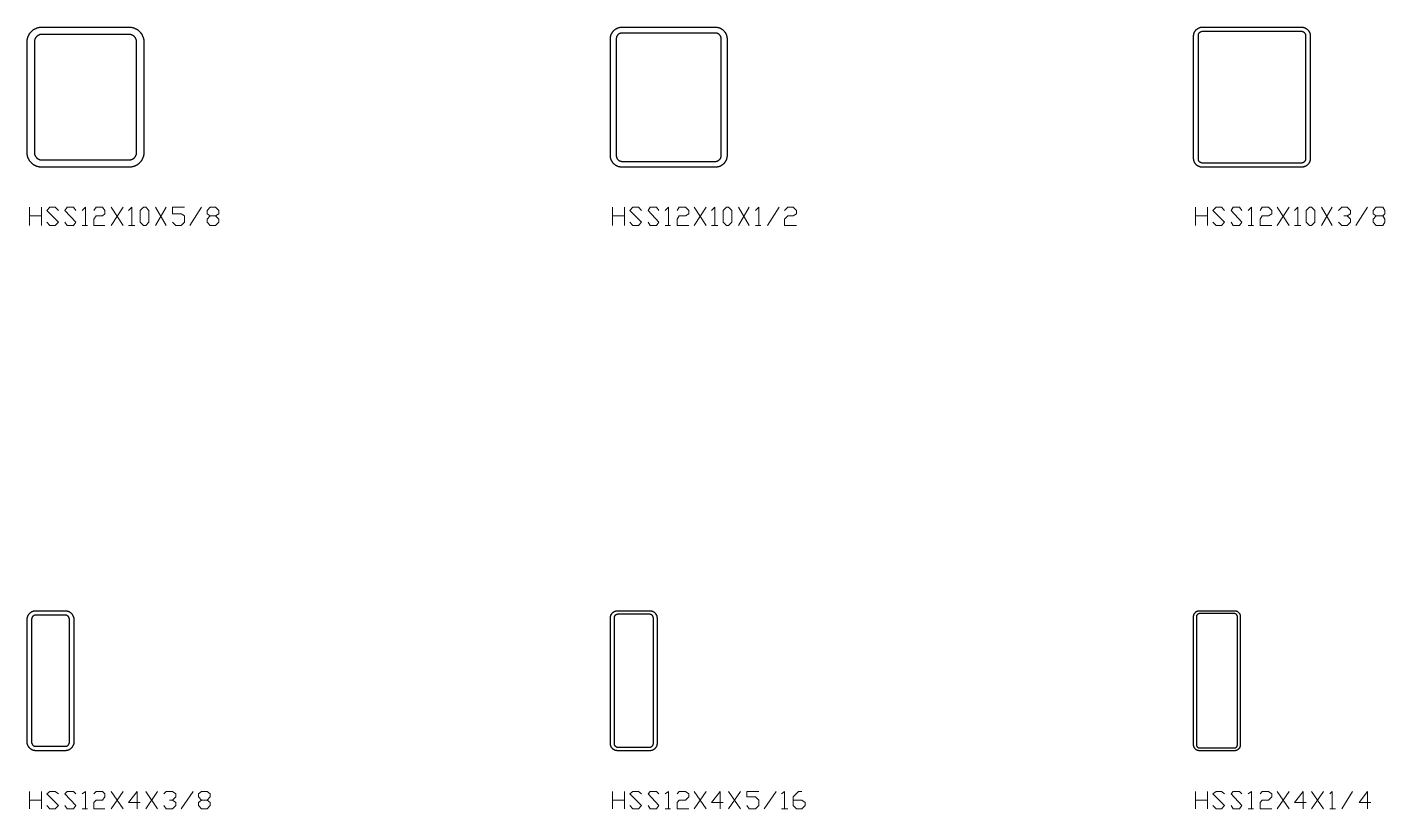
# Model space of a CAD drawing. Header units: inches. Extents: x 0 to 975, y -1305 to 34.
# Drawn here: x 0 to 116.4, y -605 to -538 of the extents above; entities that cross this region are included whole.
import ezdxf

# ---------------------------------------------------------------- set-up
doc = ezdxf.new("R2010")
doc.units = ezdxf.units.IN
doc.header["$MEASUREMENT"] = 0
doc.layers.add('AISC_STEEL', color=7, linetype='Continuous')

msp = doc.modelspace()

# ---------------------------------------------------------------- linework, layer by layer
at = {"color": 3, "lineweight": 0}
for p, q in [((0.2, -554.99), (0.2, -553.43)), ((1.22, -553.43), (1.22, -554.99)), ((7.21, -553.43), (8.22, -554.99)), ((7.21, -554.99), (8.22, -553.43)), ((10.99, -553.43), (11.91, -554.99)), ((10.99, -554.99), (11.91, -553.43)), ((13.94, -554.99), (14.96, -553.43)), ((50.18, -554.99), (50.18, -553.43)), ((51.2, -553.43), (51.2, -554.99)), ((57.19, -553.43), (58.2, -554.99)), ((57.19, -554.99), (58.2, -553.43)), ((60.97, -553.43), (61.89, -554.99)), ((60.97, -554.99), (61.89, -553.43)), ((63.46, -554.99), (64.48, -553.43)), ((100.16, -554.99), (100.16, -553.43)), ((101.18, -553.43), (101.18, -554.99)), ((107.17, -553.43), (108.19, -554.99)), ((107.17, -554.99), (108.19, -553.43)), ((110.95, -553.43), (111.88, -554.99)), ((110.95, -554.99), (111.88, -553.43)), ((113.9, -554.99), (114.92, -553.43)), ((0.2, -554.16), (1.22, -554.16)), ((4.72, -554.99), (5.18, -554.99)), ((8.68, -554.99), (9.24, -554.99)), ((9.98, -554.99), (9.98, -554.99)), ((50.18, -554.16), (51.2, -554.16)), ((54.7, -554.99), (55.16, -554.99)), ((58.67, -554.99), (59.22, -554.99)), ((59.96, -554.99), (59.96, -554.99)), ((62.45, -554.99), (62.91, -554.99)), ((100.16, -554.16), (101.18, -554.16)), ((104.68, -554.99), (105.14, -554.99)), ((108.65, -554.99), (109.2, -554.99)), ((109.94, -554.99), (109.94, -554.99)), ((0.2, -604.98), (0.2, -603.5)), ((1.22, -603.5), (1.22, -604.98)), ((7.21, -603.5), (8.22, -604.98)), ((7.21, -604.98), (8.22, -603.5)), ((10.16, -603.5), (11.17, -604.98)), ((10.16, -604.98), (11.17, -603.5)), ((13.2, -604.98), (14.22, -603.5)), ((50.18, -604.98), (50.18, -603.5)), ((51.2, -603.5), (51.2, -604.98)), ((57.19, -603.5), (58.2, -604.98)), ((57.19, -604.98), (58.2, -603.5)), ((60.14, -603.5), (61.16, -604.98)), ((60.14, -604.98), (61.16, -603.5)), ((63.18, -604.98), (64.2, -603.5)), ((100.16, -604.98), (100.16, -603.5)), ((101.18, -603.5), (101.18, -604.98)), ((107.17, -603.5), (108.19, -604.98)), ((107.17, -604.98), (108.19, -603.5)), ((110.12, -603.5), (111.14, -604.98)), ((110.12, -604.98), (111.14, -603.5)), ((112.7, -604.98), (113.63, -603.5)), ((0.2, -604.24), (1.22, -604.24)), ((4.72, -604.98), (5.18, -604.98)), ((50.18, -604.24), (51.2, -604.24)), ((54.7, -604.98), (55.16, -604.98)), ((64.66, -604.98), (65.21, -604.98)), ((100.16, -604.24), (101.18, -604.24)), ((104.68, -604.98), (105.14, -604.98)), ((111.69, -604.98), (112.15, -604.98))]:
    msp.add_line(p, q, dxfattribs=at)
for points in [[(1.68, -554.72), (1.95, -554.99), (2.41, -554.99), (2.69, -554.72), (1.68, -553.7), (1.95, -553.43), (2.41, -553.43), (2.69, -553.7)], [(3.24, -554.72), (3.43, -554.99), (3.98, -554.99), (4.17, -554.72), (3.24, -553.7), (3.43, -553.43), (3.98, -553.43), (4.17, -553.7)], [(4.72, -553.7), (5, -553.43), (5, -554.99)], [(5.73, -553.7), (5.92, -553.43), (6.47, -553.43), (6.66, -553.7), (6.66, -553.98), (6.47, -554.16), (5.92, -554.16), (5.73, -554.44), (5.73, -554.99), (6.66, -554.99)], [(8.68, -553.7), (8.96, -553.43), (8.96, -554.99)], [(12.47, -554.72), (12.74, -554.99), (13.2, -554.99), (13.48, -554.72), (13.48, -554.16), (13.2, -553.98), (12.47, -553.98), (12.47, -553.43), (13.48, -553.43)], [(16.15, -554.16), (16.43, -554.44), (16.43, -554.72), (16.15, -554.99), (15.69, -554.99), (15.42, -554.72), (15.42, -554.44), (15.69, -554.16), (16.15, -554.16), (16.43, -553.98), (16.43, -553.7), (16.15, -553.43), (15.69, -553.43), (15.42, -553.7), (15.42, -553.98), (15.69, -554.16)], [(51.66, -554.72), (51.93, -554.99), (52.4, -554.99), (52.67, -554.72), (51.66, -553.7), (51.93, -553.43), (52.4, -553.43), (52.67, -553.7)], [(53.23, -554.72), (53.41, -554.99), (53.96, -554.99), (54.15, -554.72), (53.23, -553.7), (53.41, -553.43), (53.96, -553.43), (54.15, -553.7)], [(54.7, -553.7), (54.98, -553.43), (54.98, -554.99)], [(55.72, -553.7), (55.9, -553.43), (56.45, -553.43), (56.73, -553.7), (56.73, -553.98), (56.45, -554.16), (55.9, -554.16), (55.72, -554.44), (55.72, -554.99), (56.73, -554.99)], [(58.67, -553.7), (58.94, -553.43), (58.94, -554.99)], [(62.45, -553.7), (62.72, -553.43), (62.72, -554.99)], [(64.94, -553.7), (65.21, -553.43), (65.67, -553.43), (65.95, -553.7), (65.95, -553.98), (65.67, -554.16), (65.21, -554.16), (64.94, -554.44), (64.94, -554.99), (65.95, -554.99)], [(101.64, -554.72), (101.92, -554.99), (102.38, -554.99), (102.65, -554.72), (101.64, -553.7), (101.92, -553.43), (102.38, -553.43), (102.65, -553.7)], [(103.21, -554.72), (103.39, -554.99), (103.94, -554.99), (104.13, -554.72), (103.21, -553.7), (103.39, -553.43), (103.94, -553.43), (104.13, -553.7)], [(104.68, -553.7), (104.96, -553.43), (104.96, -554.99)], [(105.7, -553.7), (105.88, -553.43), (106.43, -553.43), (106.71, -553.7), (106.71, -553.98), (106.43, -554.16), (105.88, -554.16), (105.7, -554.44), (105.7, -554.99), (106.71, -554.99)], [(108.65, -553.7), (108.92, -553.43), (108.92, -554.99)], [(112.43, -553.7), (112.7, -553.43), (113.17, -553.43), (113.44, -553.7), (113.44, -553.98), (113.17, -554.16), (112.89, -554.16)], [(116.21, -554.16), (116.39, -554.44), (116.39, -554.72), (116.21, -554.99), (115.66, -554.99), (115.38, -554.72), (115.38, -554.44), (115.66, -554.16), (116.21, -554.16), (116.39, -553.98), (116.39, -553.7), (116.21, -553.43), (115.66, -553.43), (115.38, -553.7), (115.38, -553.98), (115.66, -554.16)], [(113.17, -554.16), (113.44, -554.44), (113.44, -554.72), (113.17, -554.99), (112.7, -554.99), (112.43, -554.72)], [(1.68, -604.7), (1.95, -604.98), (2.41, -604.98), (2.69, -604.7), (1.68, -603.69), (1.95, -603.5), (2.41, -603.5), (2.69, -603.69)], [(3.24, -604.7), (3.43, -604.98), (3.98, -604.98), (4.17, -604.7), (3.24, -603.69), (3.43, -603.5), (3.98, -603.5), (4.17, -603.69)], [(4.72, -603.69), (5, -603.5), (5, -604.98)], [(5.73, -603.69), (5.92, -603.5), (6.47, -603.5), (6.66, -603.69), (6.66, -603.96), (6.47, -604.24), (5.92, -604.24), (5.73, -604.42), (5.73, -604.98), (6.66, -604.98)], [(9.7, -604.42), (8.68, -604.42), (9.42, -603.5), (9.42, -604.98)], [(11.73, -603.69), (11.91, -603.5), (12.47, -603.5), (12.74, -603.69), (12.74, -603.96), (12.47, -604.24), (12.19, -604.24)], [(15.42, -604.24), (15.69, -604.42), (15.69, -604.7), (15.42, -604.98), (14.96, -604.98), (14.68, -604.7), (14.68, -604.42), (14.96, -604.24), (15.42, -604.24), (15.69, -603.96), (15.69, -603.69), (15.42, -603.5), (14.96, -603.5), (14.68, -603.69), (14.68, -603.96), (14.96, -604.24)], [(51.66, -604.7), (51.93, -604.98), (52.4, -604.98), (52.67, -604.7), (51.66, -603.69), (51.93, -603.5), (52.4, -603.5), (52.67, -603.69)], [(53.23, -604.7), (53.41, -604.98), (53.96, -604.98), (54.15, -604.7), (53.23, -603.69), (53.41, -603.5), (53.96, -603.5), (54.15, -603.69)], [(54.7, -603.69), (54.98, -603.5), (54.98, -604.98)], [(55.72, -603.69), (55.9, -603.5), (56.45, -603.5), (56.73, -603.69), (56.73, -603.96), (56.45, -604.24), (55.9, -604.24), (55.72, -604.42), (55.72, -604.98), (56.73, -604.98)], [(59.68, -604.42), (58.67, -604.42), (59.4, -603.5), (59.4, -604.98)], [(61.71, -604.7), (61.89, -604.98), (62.45, -604.98), (62.72, -604.7), (62.72, -604.24), (62.45, -603.96), (61.71, -603.96), (61.71, -603.5), (62.72, -603.5)], [(64.66, -603.69), (64.94, -603.5), (64.94, -604.98)], [(65.67, -604.24), (66.41, -604.24), (66.69, -604.42), (66.69, -604.7), (66.41, -604.98), (65.95, -604.98), (65.67, -604.7), (65.67, -603.96), (66.14, -603.5), (66.41, -603.5)], [(101.64, -604.7), (101.92, -604.98), (102.38, -604.98), (102.65, -604.7), (101.64, -603.69), (101.92, -603.5), (102.38, -603.5), (102.65, -603.69)], [(103.21, -604.7), (103.39, -604.98), (103.94, -604.98), (104.13, -604.7), (103.21, -603.69), (103.39, -603.5), (103.94, -603.5), (104.13, -603.69)], [(104.68, -603.69), (104.96, -603.5), (104.96, -604.98)], [(105.7, -603.69), (105.88, -603.5), (106.43, -603.5), (106.71, -603.69), (106.71, -603.96), (106.43, -604.24), (105.88, -604.24), (105.7, -604.42), (105.7, -604.98), (106.71, -604.98)], [(109.66, -604.42), (108.65, -604.42), (109.39, -603.5), (109.39, -604.98)], [(111.69, -603.69), (111.88, -603.5), (111.88, -604.98)], [(115.19, -604.42), (114.18, -604.42), (114.92, -603.5), (114.92, -604.98)], [(12.47, -604.24), (12.74, -604.42), (12.74, -604.7), (12.47, -604.98), (11.91, -604.98), (11.73, -604.7)]]:
    msp.add_lwpolyline(points, dxfattribs=at)
for points in [[(9.98, -554.99), (9.7, -554.72), (9.7, -553.7), (9.98, -553.43), (10.16, -553.43), (10.44, -553.7), (10.44, -554.72), (10.16, -554.99)], [(59.96, -554.99), (59.68, -554.72), (59.68, -553.7), (59.96, -553.43), (60.14, -553.43), (60.42, -553.7), (60.42, -554.72), (60.14, -554.99)], [(109.94, -554.99), (109.66, -554.72), (109.66, -553.7), (109.94, -553.43), (110.12, -553.43), (110.4, -553.7), (110.4, -554.72), (110.12, -554.99)]]:
    msp.add_lwpolyline(points, close=True, dxfattribs=at)
at = {"layer": 'AISC_STEEL'}
for points in [[(8.75, -538), (8.78, -538), (8.81, -538), (8.84, -538), (8.87, -538.01), (8.9, -538.01), (8.93, -538.01), (8.96, -538.02), (8.99, -538.02), (9.02, -538.03), (9.04, -538.04), (9.07, -538.04), (9.1, -538.05), (9.13, -538.06), (9.16, -538.07), (9.19, -538.08), (9.21, -538.09), (9.24, -538.1), (9.27, -538.11), (9.3, -538.13), (9.32, -538.14), (9.35, -538.15), (9.38, -538.17), (9.4, -538.18), (9.43, -538.2), (9.45, -538.21), (9.48, -538.23), (9.5, -538.25), (9.52, -538.27), (9.55, -538.29), (9.57, -538.31), (9.59, -538.33), (9.61, -538.35), (9.63, -538.37), (9.65, -538.39), (9.67, -538.41), (9.69, -538.43), (9.71, -538.45), (9.73, -538.48), (9.75, -538.5), (9.77, -538.52), (9.79, -538.55), (9.8, -538.57), (9.82, -538.6), (9.83, -538.62), (9.85, -538.65), (9.86, -538.68), (9.87, -538.7), (9.89, -538.73), (9.9, -538.76), (9.91, -538.79), (9.92, -538.81), (9.93, -538.84), (9.94, -538.87), (9.95, -538.9), (9.96, -538.93), (9.96, -538.96), (9.97, -538.98), (9.98, -539.01), (9.98, -539.04), (9.99, -539.07), (9.99, -539.1), (9.99, -539.13), (10, -539.16), (10, -539.19), (10, -539.22), (10, -539.25), (10, -548.75), (10, -548.78), (10, -548.81), (10, -548.84), (9.99, -548.87), (9.99, -548.9), (9.99, -548.93), (9.98, -548.96), (9.98, -548.99), (9.97, -549.02), (9.96, -549.04), (9.96, -549.07), (9.95, -549.1), (9.94, -549.13), (9.93, -549.16), (9.92, -549.19), (9.91, -549.21), (9.9, -549.24), (9.89, -549.27), (9.87, -549.3), (9.86, -549.32), (9.85, -549.35), (9.83, -549.38), (9.82, -549.4), (9.8, -549.43), (9.79, -549.45), (9.77, -549.48), (9.75, -549.5), (9.73, -549.52), (9.71, -549.55), (9.69, -549.57), (9.67, -549.59), (9.65, -549.61), (9.63, -549.63), (9.61, -549.65), (9.59, -549.67), (9.57, -549.69), (9.55, -549.71), (9.52, -549.73), (9.5, -549.75), (9.48, -549.77), (9.45, -549.79), (9.43, -549.8), (9.4, -549.82), (9.38, -549.83), (9.35, -549.85), (9.32, -549.86), (9.3, -549.87), (9.27, -549.89), (9.24, -549.9), (9.21, -549.91), (9.19, -549.92), (9.16, -549.93), (9.13, -549.94), (9.1, -549.95), (9.07, -549.96), (9.04, -549.96), (9.02, -549.97), (8.99, -549.98), (8.96, -549.98), (8.93, -549.99), (8.9, -549.99), (8.87, -549.99), (8.84, -550), (8.81, -550), (8.78, -550), (8.75, -550), (1.25, -550), (1.22, -550), (1.19, -550), (1.16, -550), (1.13, -549.99), (1.1, -549.99), (1.07, -549.99), (1.04, -549.98), (1.01, -549.98), (0.98, -549.97), (0.96, -549.96), (0.93, -549.96), (0.9, -549.95), (0.87, -549.94), (0.84, -549.93), (0.81, -549.92), (0.79, -549.91), (0.76, -549.9), (0.73, -549.89), (0.7, -549.87), (0.68, -549.86), (0.65, -549.85), (0.62, -549.83), (0.6, -549.82), (0.57, -549.8), (0.55, -549.79), (0.52, -549.77), (0.5, -549.75), (0.48, -549.73), (0.45, -549.71), (0.43, -549.69), (0.41, -549.67), (0.39, -549.65), (0.37, -549.63), (0.35, -549.61), (0.33, -549.59), (0.31, -549.57), (0.29, -549.55), (0.27, -549.52), (0.25, -549.5), (0.23, -549.48), (0.21, -549.45), (0.2, -549.43), (0.18, -549.4), (0.17, -549.38), (0.15, -549.35), (0.14, -549.32), (0.13, -549.3), (0.11, -549.27), (0.1, -549.24), (0.09, -549.21), (0.08, -549.19), (0.07, -549.16), (0.06, -549.13), (0.05, -549.1), (0.04, -549.07), (0.04, -549.04), (0.03, -549.02), (0.02, -548.99), (0.02, -548.96), (0.01, -548.93), (0.01, -548.9), (0.01, -548.87), (0, -548.84), (0, -548.81), (0, -548.78), (0, -548.75), (0, -539.25), (0, -539.22), (0, -539.19), (0, -539.16), (0.01, -539.13), (0.01, -539.1), (0.01, -539.07), (0.02, -539.04), (0.02, -539.01), (0.03, -538.98), (0.04, -538.96), (0.04, -538.93), (0.05, -538.9), (0.06, -538.87), (0.07, -538.84), (0.08, -538.81), (0.09, -538.79), (0.1, -538.76), (0.11, -538.73), (0.13, -538.7), (0.14, -538.68), (0.15, -538.65), (0.17, -538.62), (0.18, -538.6), (0.2, -538.57), (0.21, -538.55), (0.23, -538.52), (0.25, -538.5), (0.27, -538.48), (0.29, -538.45), (0.31, -538.43), (0.33, -538.41), (0.35, -538.39), (0.37, -538.37), (0.39, -538.35), (0.41, -538.33), (0.43, -538.31), (0.45, -538.29), (0.48, -538.27), (0.5, -538.25), (0.52, -538.23), (0.55, -538.21), (0.57, -538.2), (0.6, -538.18), (0.62, -538.17), (0.65, -538.15), (0.68, -538.14), (0.7, -538.13), (0.73, -538.11), (0.76, -538.1), (0.79, -538.09), (0.81, -538.08), (0.84, -538.07), (0.87, -538.06), (0.9, -538.05), (0.93, -538.04), (0.96, -538.04), (0.98, -538.03), (1.01, -538.02), (1.04, -538.02), (1.07, -538.01), (1.1, -538.01), (1.13, -538.01), (1.16, -538), (1.19, -538), (1.22, -538), (1.25, -538)], [(1.25, -538.62), (1.22, -538.63), (1.19, -538.63), (1.16, -538.63), (1.13, -538.64), (1.1, -538.64), (1.07, -538.65), (1.05, -538.66), (1.02, -538.67), (0.99, -538.68), (0.96, -538.69), (0.94, -538.71), (0.91, -538.72), (0.89, -538.74), (0.86, -538.76), (0.84, -538.78), (0.82, -538.8), (0.8, -538.82), (0.78, -538.84), (0.76, -538.86), (0.74, -538.89), (0.72, -538.91), (0.71, -538.94), (0.69, -538.96), (0.68, -538.99), (0.67, -539.02), (0.66, -539.05), (0.65, -539.07), (0.64, -539.1), (0.64, -539.13), (0.63, -539.16), (0.63, -539.19), (0.63, -539.22), (0.62, -539.25), (0.62, -548.75), (0.63, -548.78), (0.63, -548.81), (0.63, -548.84), (0.64, -548.87), (0.64, -548.9), (0.65, -548.93), (0.66, -548.95), (0.67, -548.98), (0.68, -549.01), (0.69, -549.04), (0.71, -549.06), (0.72, -549.09), (0.74, -549.11), (0.76, -549.14), (0.78, -549.16), (0.8, -549.18), (0.82, -549.2), (0.84, -549.22), (0.86, -549.24), (0.89, -549.26), (0.91, -549.28), (0.94, -549.29), (0.96, -549.31), (0.99, -549.32), (1.02, -549.33), (1.05, -549.34), (1.07, -549.35), (1.1, -549.36), (1.13, -549.36), (1.16, -549.37), (1.19, -549.37), (1.22, -549.37), (1.25, -549.38), (8.75, -549.38), (8.78, -549.37), (8.81, -549.37), (8.84, -549.37), (8.87, -549.36), (8.9, -549.36), (8.93, -549.35), (8.95, -549.34), (8.98, -549.33), (9.01, -549.32), (9.04, -549.31), (9.06, -549.29), (9.09, -549.28), (9.11, -549.26), (9.14, -549.24), (9.16, -549.22), (9.18, -549.2), (9.2, -549.18), (9.22, -549.16), (9.24, -549.14), (9.26, -549.11), (9.28, -549.09), (9.29, -549.06), (9.31, -549.04), (9.32, -549.01), (9.33, -548.98), (9.34, -548.95), (9.35, -548.93), (9.36, -548.9), (9.36, -548.87), (9.37, -548.84), (9.37, -548.81), (9.37, -548.78), (9.38, -548.75), (9.38, -539.25), (9.37, -539.22), (9.37, -539.19), (9.37, -539.16), (9.36, -539.13), (9.36, -539.1), (9.35, -539.07), (9.34, -539.05), (9.33, -539.02), (9.32, -538.99), (9.31, -538.96), (9.29, -538.94), (9.28, -538.91), (9.26, -538.89), (9.24, -538.86), (9.22, -538.84), (9.2, -538.82), (9.18, -538.8), (9.16, -538.78), (9.14, -538.76), (9.11, -538.74), (9.09, -538.72), (9.06, -538.71), (9.04, -538.69), (9.01, -538.68), (8.98, -538.67), (8.95, -538.66), (8.93, -538.65), (8.9, -538.64), (8.87, -538.64), (8.84, -538.63), (8.81, -538.63), (8.78, -538.63), (8.75, -538.62)], [(59, -538), (59.03, -538), (59.06, -538), (59.09, -538), (59.12, -538.01), (59.15, -538.01), (59.18, -538.02), (59.21, -538.02), (59.23, -538.03), (59.26, -538.04), (59.29, -538.04), (59.32, -538.05), (59.35, -538.06), (59.38, -538.07), (59.4, -538.08), (59.43, -538.1), (59.46, -538.11), (59.48, -538.12), (59.51, -538.14), (59.53, -538.15), (59.56, -538.17), (59.58, -538.19), (59.61, -538.21), (59.63, -538.22), (59.65, -538.24), (59.67, -538.26), (59.7, -538.28), (59.72, -538.3), (59.74, -538.33), (59.76, -538.35), (59.78, -538.37), (59.79, -538.39), (59.81, -538.42), (59.83, -538.44), (59.85, -538.47), (59.86, -538.49), (59.88, -538.52), (59.89, -538.54), (59.9, -538.57), (59.92, -538.6), (59.93, -538.62), (59.94, -538.65), (59.95, -538.68), (59.96, -538.71), (59.96, -538.74), (59.97, -538.77), (59.98, -538.79), (59.98, -538.82), (59.99, -538.85), (59.99, -538.88), (60, -538.91), (60, -538.94), (60, -538.97), (60, -539), (60, -549), (60, -549.03), (60, -549.06), (60, -549.09), (59.99, -549.12), (59.99, -549.15), (59.98, -549.18), (59.98, -549.21), (59.97, -549.23), (59.96, -549.26), (59.96, -549.29), (59.95, -549.32), (59.94, -549.35), (59.93, -549.38), (59.92, -549.4), (59.9, -549.43), (59.89, -549.46), (59.88, -549.48), (59.86, -549.51), (59.85, -549.53), (59.83, -549.56), (59.81, -549.58), (59.79, -549.61), (59.78, -549.63), (59.76, -549.65), (59.74, -549.67), (59.72, -549.7), (59.7, -549.72), (59.67, -549.74), (59.65, -549.76), (59.63, -549.78), (59.61, -549.79), (59.58, -549.81), (59.56, -549.83), (59.53, -549.85), (59.51, -549.86), (59.48, -549.88), (59.46, -549.89), (59.43, -549.9), (59.4, -549.92), (59.38, -549.93), (59.35, -549.94), (59.32, -549.95), (59.29, -549.96), (59.26, -549.96), (59.23, -549.97), (59.21, -549.98), (59.18, -549.98), (59.15, -549.99), (59.12, -549.99), (59.09, -550), (59.06, -550), (59.03, -550), (59, -550), (51, -550), (50.97, -550), (50.94, -550), (50.91, -550), (50.88, -549.99), (50.85, -549.99), (50.82, -549.98), (50.79, -549.98), (50.77, -549.97), (50.74, -549.96), (50.71, -549.96), (50.68, -549.95), (50.65, -549.94), (50.62, -549.93), (50.6, -549.92), (50.57, -549.9), (50.54, -549.89), (50.52, -549.88), (50.49, -549.86), (50.47, -549.85), (50.44, -549.83), (50.42, -549.81), (50.39, -549.79), (50.37, -549.78), (50.35, -549.76), (50.33, -549.74), (50.3, -549.72), (50.28, -549.7), (50.26, -549.67), (50.24, -549.65), (50.22, -549.63), (50.21, -549.61), (50.19, -549.58), (50.17, -549.56), (50.15, -549.53), (50.14, -549.51), (50.12, -549.48), (50.11, -549.46), (50.1, -549.43), (50.08, -549.4), (50.07, -549.38), (50.06, -549.35), (50.05, -549.32), (50.04, -549.29), (50.04, -549.26), (50.03, -549.23), (50.02, -549.21), (50.02, -549.18), (50.01, -549.15), (50.01, -549.12), (50, -549.09), (50, -549.06), (50, -549.03), (50, -549), (50, -539), (50, -538.97), (50, -538.94), (50, -538.91), (50.01, -538.88), (50.01, -538.85), (50.02, -538.82), (50.02, -538.79), (50.03, -538.77), (50.04, -538.74), (50.04, -538.71), (50.05, -538.68), (50.06, -538.65), (50.07, -538.62), (50.08, -538.6), (50.1, -538.57), (50.11, -538.54), (50.12, -538.52), (50.14, -538.49), (50.15, -538.47), (50.17, -538.44), (50.19, -538.42), (50.21, -538.39), (50.22, -538.37), (50.24, -538.35), (50.26, -538.33), (50.28, -538.3), (50.3, -538.28), (50.33, -538.26), (50.35, -538.24), (50.37, -538.22), (50.39, -538.21), (50.42, -538.19), (50.44, -538.17), (50.47, -538.15), (50.49, -538.14), (50.52, -538.12), (50.54, -538.11), (50.57, -538.1), (50.6, -538.08), (50.62, -538.07), (50.65, -538.06), (50.68, -538.05), (50.71, -538.04), (50.74, -538.04), (50.77, -538.03), (50.79, -538.02), (50.82, -538.02), (50.85, -538.01), (50.88, -538.01), (50.91, -538), (50.94, -538), (50.97, -538), (51, -538)], [(51, -538.5), (50.97, -538.5), (50.94, -538.5), (50.91, -538.51), (50.88, -538.51), (50.86, -538.52), (50.83, -538.53), (50.8, -538.54), (50.78, -538.55), (50.75, -538.57), (50.73, -538.58), (50.7, -538.6), (50.68, -538.62), (50.66, -538.64), (50.64, -538.66), (50.62, -538.68), (50.6, -538.7), (50.58, -538.73), (50.57, -538.75), (50.55, -538.78), (50.54, -538.8), (50.53, -538.83), (50.52, -538.86), (50.51, -538.88), (50.51, -538.91), (50.5, -538.94), (50.5, -538.97), (50.5, -539), (50.5, -549), (50.5, -549.03), (50.5, -549.06), (50.51, -549.09), (50.51, -549.12), (50.52, -549.14), (50.53, -549.17), (50.54, -549.2), (50.55, -549.22), (50.57, -549.25), (50.58, -549.27), (50.6, -549.3), (50.62, -549.32), (50.64, -549.34), (50.66, -549.36), (50.68, -549.38), (50.7, -549.4), (50.73, -549.42), (50.75, -549.43), (50.78, -549.45), (50.8, -549.46), (50.83, -549.47), (50.86, -549.48), (50.88, -549.49), (50.91, -549.49), (50.94, -549.5), (50.97, -549.5), (51, -549.5), (59, -549.5), (59.03, -549.5), (59.06, -549.5), (59.09, -549.49), (59.12, -549.49), (59.14, -549.48), (59.17, -549.47), (59.2, -549.46), (59.22, -549.45), (59.25, -549.43), (59.27, -549.42), (59.3, -549.4), (59.32, -549.38), (59.34, -549.36), (59.36, -549.34), (59.38, -549.32), (59.4, -549.3), (59.42, -549.27), (59.43, -549.25), (59.45, -549.22), (59.46, -549.2), (59.47, -549.17), (59.48, -549.14), (59.49, -549.12), (59.49, -549.09), (59.5, -549.06), (59.5, -549.03), (59.5, -549), (59.5, -539), (59.5, -538.97), (59.5, -538.94), (59.49, -538.91), (59.49, -538.88), (59.48, -538.86), (59.47, -538.83), (59.46, -538.8), (59.45, -538.78), (59.43, -538.75), (59.42, -538.73), (59.4, -538.7), (59.38, -538.68), (59.36, -538.66), (59.34, -538.64), (59.32, -538.62), (59.3, -538.6), (59.27, -538.58), (59.25, -538.57), (59.22, -538.55), (59.2, -538.54), (59.17, -538.53), (59.14, -538.52), (59.12, -538.51), (59.09, -538.51), (59.06, -538.5), (59.03, -538.5), (59, -538.5)], [(109.25, -538), (109.28, -538), (109.31, -538), (109.34, -538.01), (109.37, -538.01), (109.4, -538.01), (109.43, -538.02), (109.45, -538.03), (109.48, -538.04), (109.51, -538.05), (109.54, -538.06), (109.56, -538.07), (109.59, -538.08), (109.62, -538.1), (109.64, -538.11), (109.67, -538.13), (109.69, -538.14), (109.71, -538.16), (109.74, -538.18), (109.76, -538.2), (109.78, -538.22), (109.8, -538.24), (109.82, -538.26), (109.84, -538.29), (109.86, -538.31), (109.87, -538.33), (109.89, -538.36), (109.9, -538.38), (109.92, -538.41), (109.93, -538.44), (109.94, -538.46), (109.95, -538.49), (109.96, -538.52), (109.97, -538.55), (109.98, -538.57), (109.99, -538.6), (109.99, -538.63), (109.99, -538.66), (110, -538.69), (110, -538.72), (110, -538.75), (110, -549.25), (110, -549.28), (110, -549.31), (109.99, -549.34), (109.99, -549.37), (109.99, -549.4), (109.98, -549.43), (109.97, -549.45), (109.96, -549.48), (109.95, -549.51), (109.94, -549.54), (109.93, -549.56), (109.92, -549.59), (109.9, -549.62), (109.89, -549.64), (109.87, -549.67), (109.86, -549.69), (109.84, -549.71), (109.82, -549.74), (109.8, -549.76), (109.78, -549.78), (109.76, -549.8), (109.74, -549.82), (109.71, -549.84), (109.69, -549.86), (109.67, -549.87), (109.64, -549.89), (109.62, -549.9), (109.59, -549.92), (109.56, -549.93), (109.54, -549.94), (109.51, -549.95), (109.48, -549.96), (109.45, -549.97), (109.43, -549.98), (109.4, -549.99), (109.37, -549.99), (109.34, -549.99), (109.31, -550), (109.28, -550), (109.25, -550), (100.75, -550), (100.72, -550), (100.69, -550), (100.66, -549.99), (100.63, -549.99), (100.6, -549.99), (100.57, -549.98), (100.55, -549.97), (100.52, -549.96), (100.49, -549.95), (100.46, -549.94), (100.44, -549.93), (100.41, -549.92), (100.38, -549.9), (100.36, -549.89), (100.33, -549.87), (100.31, -549.86), (100.29, -549.84), (100.26, -549.82), (100.24, -549.8), (100.22, -549.78), (100.2, -549.76), (100.18, -549.74), (100.16, -549.71), (100.14, -549.69), (100.13, -549.67), (100.11, -549.64), (100.1, -549.62), (100.08, -549.59), (100.07, -549.56), (100.06, -549.54), (100.05, -549.51), (100.04, -549.48), (100.03, -549.45), (100.02, -549.43), (100.01, -549.4), (100.01, -549.37), (100.01, -549.34), (100, -549.31), (100, -549.28), (100, -549.25), (100, -538.75), (100, -538.72), (100, -538.69), (100.01, -538.66), (100.01, -538.63), (100.01, -538.6), (100.02, -538.57), (100.03, -538.55), (100.04, -538.52), (100.05, -538.49), (100.06, -538.46), (100.07, -538.44), (100.08, -538.41), (100.1, -538.38), (100.11, -538.36), (100.13, -538.33), (100.14, -538.31), (100.16, -538.29), (100.18, -538.26), (100.2, -538.24), (100.22, -538.22), (100.24, -538.2), (100.26, -538.18), (100.29, -538.16), (100.31, -538.14), (100.33, -538.13), (100.36, -538.11), (100.38, -538.1), (100.41, -538.08), (100.44, -538.07), (100.46, -538.06), (100.49, -538.05), (100.52, -538.04), (100.55, -538.03), (100.57, -538.02), (100.6, -538.01), (100.63, -538.01), (100.66, -538.01), (100.69, -538), (100.72, -538), (100.75, -538)], [(100.75, -538.38), (100.72, -538.38), (100.69, -538.38), (100.66, -538.39), (100.63, -538.39), (100.61, -538.4), (100.58, -538.42), (100.55, -538.43), (100.53, -538.45), (100.51, -538.46), (100.48, -538.48), (100.46, -538.51), (100.45, -538.53), (100.43, -538.55), (100.42, -538.58), (100.4, -538.61), (100.39, -538.63), (100.39, -538.66), (100.38, -538.69), (100.38, -538.72), (100.38, -538.75), (100.38, -549.25), (100.38, -549.28), (100.38, -549.31), (100.39, -549.34), (100.39, -549.37), (100.4, -549.39), (100.42, -549.42), (100.43, -549.45), (100.45, -549.47), (100.46, -549.49), (100.48, -549.52), (100.51, -549.54), (100.53, -549.55), (100.55, -549.57), (100.58, -549.58), (100.61, -549.6), (100.63, -549.61), (100.66, -549.61), (100.69, -549.62), (100.72, -549.62), (100.75, -549.62), (109.25, -549.62), (109.28, -549.62), (109.31, -549.62), (109.34, -549.61), (109.37, -549.61), (109.39, -549.6), (109.42, -549.58), (109.45, -549.57), (109.47, -549.55), (109.49, -549.54), (109.52, -549.52), (109.54, -549.49), (109.55, -549.47), (109.57, -549.45), (109.58, -549.42), (109.6, -549.39), (109.61, -549.37), (109.61, -549.34), (109.62, -549.31), (109.62, -549.28), (109.62, -549.25), (109.62, -538.75), (109.62, -538.72), (109.62, -538.69), (109.61, -538.66), (109.61, -538.63), (109.6, -538.61), (109.58, -538.58), (109.57, -538.55), (109.55, -538.53), (109.54, -538.51), (109.52, -538.48), (109.49, -538.46), (109.47, -538.45), (109.45, -538.43), (109.42, -538.42), (109.39, -538.4), (109.37, -538.39), (109.34, -538.39), (109.31, -538.38), (109.28, -538.38), (109.25, -538.38)], [(3.25, -588), (3.28, -588), (3.31, -588), (3.34, -588.01), (3.37, -588.01), (3.4, -588.01), (3.43, -588.02), (3.45, -588.03), (3.48, -588.04), (3.51, -588.05), (3.54, -588.06), (3.56, -588.07), (3.59, -588.08), (3.62, -588.1), (3.64, -588.11), (3.67, -588.13), (3.69, -588.14), (3.71, -588.16), (3.74, -588.18), (3.76, -588.2), (3.78, -588.22), (3.8, -588.24), (3.82, -588.26), (3.84, -588.29), (3.86, -588.31), (3.87, -588.33), (3.89, -588.36), (3.9, -588.38), (3.92, -588.41), (3.93, -588.44), (3.94, -588.46), (3.95, -588.49), (3.96, -588.52), (3.97, -588.55), (3.98, -588.57), (3.99, -588.6), (3.99, -588.63), (3.99, -588.66), (4, -588.69), (4, -588.72), (4, -588.75), (4, -599.25), (4, -599.28), (4, -599.31), (3.99, -599.34), (3.99, -599.37), (3.99, -599.4), (3.98, -599.43), (3.97, -599.45), (3.96, -599.48), (3.95, -599.51), (3.94, -599.54), (3.93, -599.56), (3.92, -599.59), (3.9, -599.62), (3.89, -599.64), (3.87, -599.67), (3.86, -599.69), (3.84, -599.71), (3.82, -599.74), (3.8, -599.76), (3.78, -599.78), (3.76, -599.8), (3.74, -599.82), (3.71, -599.84), (3.69, -599.86), (3.67, -599.87), (3.64, -599.89), (3.62, -599.9), (3.59, -599.92), (3.56, -599.93), (3.54, -599.94), (3.51, -599.95), (3.48, -599.96), (3.45, -599.97), (3.43, -599.98), (3.4, -599.99), (3.37, -599.99), (3.34, -599.99), (3.31, -600), (3.28, -600), (3.25, -600), (0.75, -600), (0.72, -600), (0.69, -600), (0.66, -599.99), (0.63, -599.99), (0.6, -599.99), (0.57, -599.98), (0.55, -599.97), (0.52, -599.96), (0.49, -599.95), (0.46, -599.94), (0.44, -599.93), (0.41, -599.92), (0.38, -599.9), (0.36, -599.89), (0.33, -599.87), (0.31, -599.86), (0.29, -599.84), (0.26, -599.82), (0.24, -599.8), (0.22, -599.78), (0.2, -599.76), (0.18, -599.74), (0.16, -599.71), (0.14, -599.69), (0.13, -599.67), (0.11, -599.64), (0.1, -599.62), (0.08, -599.59), (0.07, -599.56), (0.06, -599.54), (0.05, -599.51), (0.04, -599.48), (0.03, -599.45), (0.02, -599.43), (0.01, -599.4), (0.01, -599.37), (0.01, -599.34), (0, -599.31), (0, -599.28), (0, -599.25), (0, -588.75), (0, -588.72), (0, -588.69), (0.01, -588.66), (0.01, -588.63), (0.01, -588.6), (0.02, -588.57), (0.03, -588.55), (0.04, -588.52), (0.05, -588.49), (0.06, -588.46), (0.07, -588.44), (0.08, -588.41), (0.1, -588.38), (0.11, -588.36), (0.13, -588.33), (0.14, -588.31), (0.16, -588.29), (0.18, -588.26), (0.2, -588.24), (0.22, -588.22), (0.24, -588.2), (0.26, -588.18), (0.29, -588.16), (0.31, -588.14), (0.33, -588.13), (0.36, -588.11), (0.38, -588.1), (0.41, -588.08), (0.44, -588.07), (0.46, -588.06), (0.49, -588.05), (0.52, -588.04), (0.55, -588.03), (0.57, -588.02), (0.6, -588.01), (0.63, -588.01), (0.66, -588.01), (0.69, -588), (0.72, -588), (0.75, -588)], [(0.75, -588.38), (0.72, -588.38), (0.69, -588.38), (0.66, -588.39), (0.63, -588.39), (0.61, -588.4), (0.58, -588.42), (0.55, -588.43), (0.53, -588.45), (0.51, -588.46), (0.48, -588.48), (0.46, -588.51), (0.45, -588.53), (0.43, -588.55), (0.42, -588.58), (0.4, -588.61), (0.39, -588.63), (0.39, -588.66), (0.38, -588.69), (0.38, -588.72), (0.38, -588.75), (0.38, -599.25), (0.38, -599.28), (0.38, -599.31), (0.39, -599.34), (0.39, -599.37), (0.4, -599.39), (0.42, -599.42), (0.43, -599.45), (0.45, -599.47), (0.46, -599.49), (0.48, -599.52), (0.51, -599.54), (0.53, -599.55), (0.55, -599.57), (0.58, -599.58), (0.61, -599.6), (0.63, -599.61), (0.66, -599.61), (0.69, -599.62), (0.72, -599.62), (0.75, -599.62), (3.25, -599.62), (3.28, -599.62), (3.31, -599.62), (3.34, -599.61), (3.37, -599.61), (3.39, -599.6), (3.42, -599.58), (3.45, -599.57), (3.47, -599.55), (3.49, -599.54), (3.52, -599.52), (3.54, -599.49), (3.55, -599.47), (3.57, -599.45), (3.58, -599.42), (3.6, -599.39), (3.61, -599.37), (3.61, -599.34), (3.62, -599.31), (3.62, -599.28), (3.62, -599.25), (3.62, -588.75), (3.62, -588.72), (3.62, -588.69), (3.61, -588.66), (3.61, -588.63), (3.6, -588.61), (3.58, -588.58), (3.57, -588.55), (3.55, -588.53), (3.54, -588.51), (3.52, -588.48), (3.49, -588.46), (3.47, -588.45), (3.45, -588.43), (3.42, -588.42), (3.39, -588.4), (3.37, -588.39), (3.34, -588.39), (3.31, -588.38), (3.28, -588.38), (3.25, -588.38)], [(53.38, -588), (53.4, -588), (53.43, -588), (53.46, -588.01), (53.49, -588.01), (53.52, -588.02), (53.55, -588.03), (53.58, -588.03), (53.61, -588.04), (53.63, -588.06), (53.66, -588.07), (53.69, -588.08), (53.71, -588.1), (53.74, -588.12), (53.76, -588.13), (53.78, -588.15), (53.81, -588.17), (53.83, -588.19), (53.85, -588.22), (53.87, -588.24), (53.88, -588.26), (53.9, -588.29), (53.92, -588.31), (53.93, -588.34), (53.94, -588.37), (53.96, -588.39), (53.97, -588.42), (53.97, -588.45), (53.98, -588.48), (53.99, -588.51), (53.99, -588.54), (54, -588.57), (54, -588.6), (54, -588.62), (54, -599.38), (54, -599.4), (54, -599.43), (53.99, -599.46), (53.99, -599.49), (53.98, -599.52), (53.97, -599.55), (53.97, -599.58), (53.96, -599.61), (53.94, -599.63), (53.93, -599.66), (53.92, -599.69), (53.9, -599.71), (53.88, -599.74), (53.87, -599.76), (53.85, -599.78), (53.83, -599.81), (53.81, -599.83), (53.78, -599.85), (53.76, -599.87), (53.74, -599.88), (53.71, -599.9), (53.69, -599.92), (53.66, -599.93), (53.63, -599.94), (53.61, -599.96), (53.58, -599.97), (53.55, -599.97), (53.52, -599.98), (53.49, -599.99), (53.46, -599.99), (53.43, -600), (53.4, -600), (53.38, -600), (50.62, -600), (50.6, -600), (50.57, -600), (50.54, -599.99), (50.51, -599.99), (50.48, -599.98), (50.45, -599.97), (50.42, -599.97), (50.39, -599.96), (50.37, -599.94), (50.34, -599.93), (50.31, -599.92), (50.29, -599.9), (50.26, -599.88), (50.24, -599.87), (50.22, -599.85), (50.19, -599.83), (50.17, -599.81), (50.15, -599.78), (50.13, -599.76), (50.12, -599.74), (50.1, -599.71), (50.08, -599.69), (50.07, -599.66), (50.06, -599.63), (50.04, -599.61), (50.03, -599.58), (50.03, -599.55), (50.02, -599.52), (50.01, -599.49), (50.01, -599.46), (50, -599.43), (50, -599.4), (50, -599.38), (50, -588.62), (50, -588.6), (50, -588.57), (50.01, -588.54), (50.01, -588.51), (50.02, -588.48), (50.03, -588.45), (50.03, -588.42), (50.04, -588.39), (50.06, -588.37), (50.07, -588.34), (50.08, -588.31), (50.1, -588.29), (50.12, -588.26), (50.13, -588.24), (50.15, -588.22), (50.17, -588.19), (50.19, -588.17), (50.22, -588.15), (50.24, -588.13), (50.26, -588.12), (50.29, -588.1), (50.31, -588.08), (50.34, -588.07), (50.37, -588.06), (50.39, -588.04), (50.42, -588.03), (50.45, -588.03), (50.48, -588.02), (50.51, -588.01), (50.54, -588.01), (50.57, -588), (50.6, -588), (50.62, -588)], [(50.62, -588.31), (50.6, -588.31), (50.57, -588.32), (50.54, -588.32), (50.51, -588.33), (50.49, -588.35), (50.46, -588.36), (50.44, -588.38), (50.41, -588.39), (50.39, -588.41), (50.38, -588.44), (50.36, -588.46), (50.35, -588.49), (50.33, -588.51), (50.32, -588.54), (50.32, -588.57), (50.31, -588.6), (50.31, -588.62), (50.31, -599.38), (50.31, -599.4), (50.32, -599.43), (50.32, -599.46), (50.33, -599.49), (50.35, -599.51), (50.36, -599.54), (50.38, -599.56), (50.39, -599.59), (50.41, -599.61), (50.44, -599.62), (50.46, -599.64), (50.49, -599.65), (50.51, -599.67), (50.54, -599.68), (50.57, -599.68), (50.6, -599.69), (50.62, -599.69), (53.38, -599.69), (53.4, -599.69), (53.43, -599.68), (53.46, -599.68), (53.49, -599.67), (53.51, -599.65), (53.54, -599.64), (53.56, -599.62), (53.59, -599.61), (53.61, -599.59), (53.62, -599.56), (53.64, -599.54), (53.65, -599.51), (53.67, -599.49), (53.68, -599.46), (53.68, -599.43), (53.69, -599.4), (53.69, -599.38), (53.69, -588.62), (53.69, -588.6), (53.68, -588.57), (53.68, -588.54), (53.67, -588.51), (53.65, -588.49), (53.64, -588.46), (53.62, -588.44), (53.61, -588.41), (53.59, -588.39), (53.56, -588.38), (53.54, -588.36), (53.51, -588.35), (53.49, -588.33), (53.46, -588.32), (53.43, -588.32), (53.4, -588.31), (53.38, -588.31)], [(103.5, -588), (103.53, -588), (103.56, -588), (103.59, -588.01), (103.62, -588.01), (103.64, -588.02), (103.67, -588.03), (103.7, -588.04), (103.72, -588.05), (103.75, -588.07), (103.77, -588.08), (103.8, -588.1), (103.82, -588.12), (103.84, -588.14), (103.86, -588.16), (103.88, -588.18), (103.9, -588.2), (103.92, -588.23), (103.93, -588.25), (103.95, -588.28), (103.96, -588.3), (103.97, -588.33), (103.98, -588.36), (103.99, -588.38), (103.99, -588.41), (104, -588.44), (104, -588.47), (104, -588.5), (104, -599.5), (104, -599.53), (104, -599.56), (103.99, -599.59), (103.99, -599.62), (103.98, -599.64), (103.97, -599.67), (103.96, -599.7), (103.95, -599.72), (103.93, -599.75), (103.92, -599.77), (103.9, -599.8), (103.88, -599.82), (103.86, -599.84), (103.84, -599.86), (103.82, -599.88), (103.8, -599.9), (103.77, -599.92), (103.75, -599.93), (103.72, -599.95), (103.7, -599.96), (103.67, -599.97), (103.64, -599.98), (103.62, -599.99), (103.59, -599.99), (103.56, -600), (103.53, -600), (103.5, -600), (100.5, -600), (100.47, -600), (100.44, -600), (100.41, -599.99), (100.38, -599.99), (100.36, -599.98), (100.33, -599.97), (100.3, -599.96), (100.28, -599.95), (100.25, -599.93), (100.23, -599.92), (100.2, -599.9), (100.18, -599.88), (100.16, -599.86), (100.14, -599.84), (100.12, -599.82), (100.1, -599.8), (100.08, -599.77), (100.07, -599.75), (100.05, -599.72), (100.04, -599.7), (100.03, -599.67), (100.02, -599.64), (100.01, -599.62), (100.01, -599.59), (100, -599.56), (100, -599.53), (100, -599.5), (100, -588.5), (100, -588.47), (100, -588.44), (100.01, -588.41), (100.01, -588.38), (100.02, -588.36), (100.03, -588.33), (100.04, -588.3), (100.05, -588.28), (100.07, -588.25), (100.08, -588.23), (100.1, -588.2), (100.12, -588.18), (100.14, -588.16), (100.16, -588.14), (100.18, -588.12), (100.2, -588.1), (100.23, -588.08), (100.25, -588.07), (100.28, -588.05), (100.3, -588.04), (100.33, -588.03), (100.36, -588.02), (100.38, -588.01), (100.41, -588.01), (100.44, -588), (100.47, -588), (100.5, -588)], [(100.5, -588.25), (100.47, -588.25), (100.44, -588.26), (100.42, -588.26), (100.39, -588.27), (100.37, -588.29), (100.34, -588.3), (100.32, -588.32), (100.3, -588.34), (100.29, -588.37), (100.27, -588.39), (100.26, -588.42), (100.26, -588.44), (100.25, -588.47), (100.25, -588.5), (100.25, -599.5), (100.25, -599.53), (100.26, -599.56), (100.26, -599.58), (100.27, -599.61), (100.29, -599.63), (100.3, -599.66), (100.32, -599.68), (100.34, -599.7), (100.37, -599.71), (100.39, -599.73), (100.42, -599.74), (100.44, -599.74), (100.47, -599.75), (100.5, -599.75), (103.5, -599.75), (103.53, -599.75), (103.56, -599.74), (103.58, -599.74), (103.61, -599.73), (103.63, -599.71), (103.66, -599.7), (103.68, -599.68), (103.7, -599.66), (103.71, -599.63), (103.73, -599.61), (103.74, -599.58), (103.74, -599.56), (103.75, -599.53), (103.75, -599.5), (103.75, -588.5), (103.75, -588.47), (103.74, -588.44), (103.74, -588.42), (103.73, -588.39), (103.71, -588.37), (103.7, -588.34), (103.68, -588.32), (103.66, -588.3), (103.63, -588.29), (103.61, -588.27), (103.58, -588.26), (103.56, -588.26), (103.53, -588.25), (103.5, -588.25)]]:
    msp.add_lwpolyline(points, close=True, dxfattribs=at)

doc.saveas('drawing.dxf')
